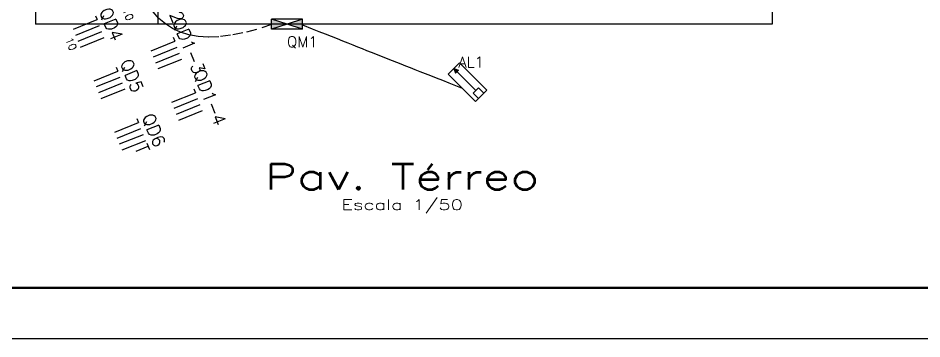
# Model space of a CAD drawing. Extents: x 241 to 398, y 106 to 179.
# Drawn here: x 324.93 to 333.77, y 105.58 to 108.72 of the extents above; entities that cross this region are included whole.
import ezdxf
from ezdxf.enums import TextEntityAlignment as Align

# ---------------------------------------------------------------- set-up
doc = ezdxf.new("R2010")
doc.units = 0
doc.linetypes.add('DOT', pattern=[0.25, 0, -0.25])
doc.layers.get('0').update_dxf_attribs({"linetype": 'CONTINUOUS'})
for name, color, linetype in [('ALVVISTA', 8, 'CONTINUOUS'), ('EL-CONDUTOS', 4, 'CONTINUOUS'), ('EL-FIOS', 9, 'CONTINUOUS'), ('EL-TEXTOS_FIOS', 7, 'CONTINUOUS'), ('EL-TEXTOS_PONTOS', 5, 'CONTINUOUS'), ('ESPEC', 7, 'CONTINUOUS'), ('P-SIMBOL', 5, 'CONTINUOUS')]:
    doc.layers.add(name, color=color, linetype=linetype)
doc.styles.add('ARIAL', font='romans.shx')
doc.styles.add('REGUA200', font='romans.shx', dxfattribs={"width": 1.4})
doc.styles.add('REGUA80', font='romans.shx', dxfattribs={"width": 1.4})

# ---------------------------------------------------------------- blocks, each defined once
blk = doc.blocks.new('TITUL2')
at = {"color": 6, "style": 'REGUA200', "width": 1.4}
blk.add_attdef('TITULO', text='', height=5, dxfattribs=at).set_placement((0, 0), align=Align.CENTER)
at = {"color": 0, "style": 'REGUA80', "width": 1.4}
blk.add_attdef('ESCALA', text='', height=2, dxfattribs=at).set_placement((0, -4), align=Align.CENTER)

msp = doc.modelspace()

# ---------------------------------------------------------------- hatches: boundary and pattern name
at = {"layer": 'P-SIMBOL'}
for points in [[(327.4087, 108.6091), (327.5591, 108.659), (327.4086, 108.709)], [(327.7096, 108.6091), (327.7096, 108.709), (327.5591, 108.659)], [(329.1899, 108.2254), (329.2067, 108.1804), (329.2351, 108.2089)]]:
    msp.add_hatch(color=256, dxfattribs=at).paths.add_polyline_path(points)

# ---------------------------------------------------------------- linework, layer by layer
msp.add_line((358.6156, 105.5821), (321.0025, 105.5821))
at = {"const_width": 0.0236}
msp.add_lwpolyline([(321.5025, 142.5579), (358.1156, 142.5579), (358.1156, 106.0821), (321.5025, 106.0821)], close=True, dxfattribs=at)
at = {"layer": 'ALVVISTA', "linetype": 'Continuous'}
for p in [(325.1008, 138.66), (326.3008, 108.659)]:
    msp.add_line(p, (325.1008, 108.659), dxfattribs=at)
at = {"layer": 'ALVVISTA'}
for p, q in [((332.3013, 110.094), (332.3013, 108.659)), ((326.3008, 108.659), (326.3008, 108.809)), ((330.0763, 108.659), (326.3008, 108.659)), ((332.3013, 108.659), (330.0763, 108.659))]:
    msp.add_line(p, q, dxfattribs=at)
at = {"layer": 'EL-CONDUTOS', "linetype": 'DOT'}
for points in [[(327.4086, 108.6541), (327.2594, 108.6067), (327.1287, 108.5731), (327.0066, 108.5495), (326.893, 108.5359), (326.7874, 108.5323), (326.6897, 108.5385), (326.5994, 108.5546), (326.5163, 108.5803), (326.4402, 108.6157), (326.3706, 108.6606), (326.3073, 108.715), (326.2501, 108.7788)], [(329.2758, 108.0295), (329.2103, 108.0554), (329.1441, 108.0816), (329.0815, 108.1063), (329.0221, 108.1298), (328.9658, 108.1521), (328.9123, 108.1733), (328.8612, 108.1935), (328.8123, 108.2129), (328.7654, 108.2315), (328.7201, 108.2494), (328.6761, 108.2668), (328.6333, 108.2838), (328.5913, 108.3004), (328.5498, 108.3168), (328.5086, 108.3331), (328.4674, 108.3494), (328.426, 108.3658), (328.3839, 108.3825), (328.3411, 108.3994), (328.2972, 108.4168), (328.2519, 108.4347), (328.2049, 108.4533), (328.156, 108.4727), (328.1049, 108.4929), (328.0514, 108.5141), (327.9951, 108.5364), (327.9358, 108.5599), (327.8731, 108.5847), (327.8069, 108.6109), (327.7096, 108.6493)]]:
    msp.add_lwpolyline(points, dxfattribs=at)
at = {"layer": 'EL-FIOS'}
for p, q in [((325.4706, 108.6092), (325.7025, 108.7027)), ((325.6869, 108.7414), (325.7025, 108.7027)), ((325.494, 108.5513), (325.7258, 108.6448)), ((325.5173, 108.4933), (325.7492, 108.5868)), ((325.5407, 108.4353), (325.7726, 108.5288)), ((326.446, 108.5301), (326.4616, 108.4915)), ((326.2297, 108.398), (326.4616, 108.4915)), ((326.2531, 108.34), (326.4849, 108.4335)), ((326.2765, 108.282), (326.5083, 108.3755)), ((326.2998, 108.2241), (326.5317, 108.3176)), ((325.6734, 108.1062), (325.9053, 108.1997)), ((325.8897, 108.2384), (325.9053, 108.1997)), ((325.6968, 108.0483), (325.9287, 108.1418)), ((325.7202, 107.9903), (325.952, 108.0838)), ((325.7436, 107.9323), (325.9754, 108.0258)), ((326.4325, 107.895), (326.6644, 107.9885)), ((326.6488, 108.0271), (326.6644, 107.9885)), ((326.4559, 107.837), (326.6878, 107.9305)), ((326.4793, 107.779), (326.7111, 107.8725)), ((326.5027, 107.7211), (326.7345, 107.8146)), ((326.0925, 107.7354), (326.1081, 107.6968)), ((325.8763, 107.6033), (326.1081, 107.6968)), ((325.8996, 107.5453), (326.1315, 107.6388)), ((325.923, 107.4873), (326.1549, 107.5808)), ((325.9464, 107.4294), (326.1783, 107.5229)), ((326.0857, 107.4181), (326.2016, 107.4649)), ((326.1892, 107.4958), (326.2141, 107.434))]:
    msp.add_line(p, q, dxfattribs=at)
at = {"layer": 'P-SIMBOL'}
for p, q in [((327.5591, 108.659), (327.4086, 108.709)), ((327.4086, 108.6091), (327.4086, 108.709)), ((327.7096, 108.709), (327.4086, 108.709)), ((327.7096, 108.709), (327.5591, 108.659)), ((327.7096, 108.6091), (327.7096, 108.709)), ((327.5591, 108.659), (327.4086, 108.6091)), ((327.7096, 108.6091), (327.4086, 108.6091)), ((327.7096, 108.6091), (327.5591, 108.659)), ((329.1349, 108.1704), (329.245, 108.2805)), ((329.5132, 108.0123), (329.245, 108.2805)), ((329.4031, 107.9022), (329.1349, 108.1704)), ((329.1899, 108.2254), (329.2067, 108.1804)), ((329.1899, 108.2254), (329.2351, 108.2089)), ((329.2067, 108.1804), (329.2351, 108.2089)), ((329.4051, 108.0103), (329.2209, 108.1947)), ((329.4051, 108.0103), (329.3786, 107.9838)), ((329.4031, 107.9022), (329.5132, 108.0123)), ((329.4051, 108.0103), (329.4316, 108.0368)), ((329.4581, 108.0103), (329.4316, 108.0368)), ((329.4581, 108.0103), (329.4846, 107.9838)), ((329.4051, 107.9572), (329.3786, 107.9838)), ((329.4051, 107.9572), (329.4316, 107.9307))]:
    msp.add_line(p, q, dxfattribs=at)

# ---------------------------------------------------------------- block references
at = {"layer": 'ESPEC', "xscale": 0.05, "yscale": 0.05, "zscale": 0.05}
msp.add_blockref('TITUL2', (328.6847, 107.0438, -3.35), dxfattribs=at).add_auto_attribs({'TITULO': 'Pav. Térreo', 'ESCALA': 'Escala 1/50'})

# ---------------------------------------------------------------- texts
at = {"layer": 'EL-TEXTOS_FIOS', "style": 'ARIAL'}
for s, height, p in [('QD1-2', 0.12355, (326.3396, 108.926)), ('QD4', 0.12355, (325.7833, 108.6343)), ('10', 0.07413, (325.9705, 108.7434)), ('QD1-3', 0.12355, (326.5425, 108.423)), ('10', 0.07413, (325.4142, 108.4517)), ('QD5', 0.12355, (325.9862, 108.1313)), ('QD1-4', 0.12355, (326.7453, 107.92)), ('QD6', 0.12355, (326.2007, 107.5993))]:
    msp.add_text(s, height=height, rotation=291.96301, dxfattribs=at).set_placement(p, align=Align.CENTER)
at = {"layer": 'EL-TEXTOS_PONTOS', "style": 'ARIAL'}
for s, p in [('QM1', (327.5591, 108.4335)), ('AL1', (329.2343, 108.234))]:
    msp.add_text(s, height=0.1059, dxfattribs=at).set_placement(p)

doc.saveas('drawing.dxf')
